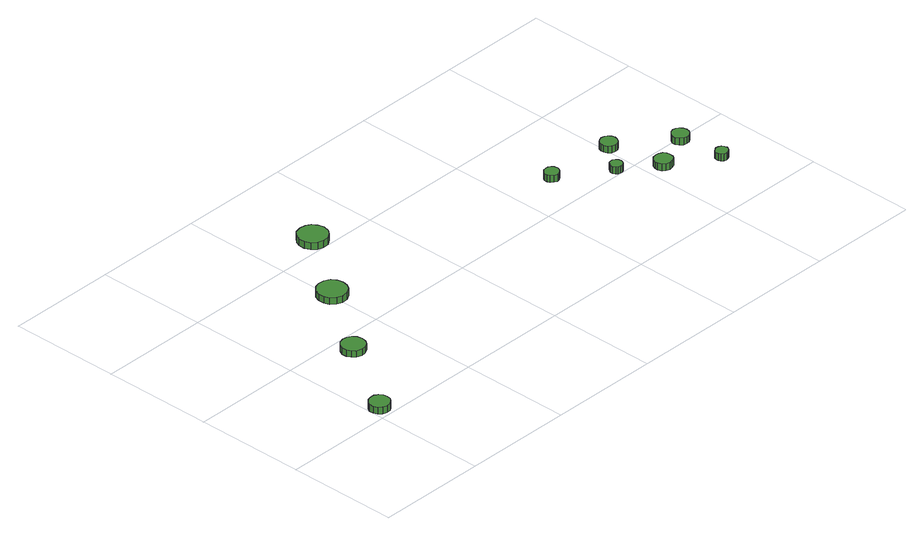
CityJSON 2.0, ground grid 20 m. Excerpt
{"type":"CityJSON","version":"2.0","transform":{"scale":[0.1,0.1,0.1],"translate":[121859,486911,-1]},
"CityObjects":{
"tree1":{"type":"SolitaryVegetationObject","attributes":{"function":"something"},"geometry":[{"type":"MultiSurface","lod":"1","boundaries":[[[0,1,2,3,4,5,6,7,8,9,10,11,12,13,14]],[[15,16,17,18,19,20,21,22,23,24,25,26,27,28,29]],[[0,29,28,1]],[[1,28,27,2]],[[2,27,26,3]],[[3,26,25,4]],[[4,25,24,5]],[[5,24,23,6]],[[6,23,22,7]],[[7,22,21,8]],[[8,21,20,9]],[[9,20,19,10]],[[10,19,18,11]],[[11,18,17,12]],[[12,17,16,13]],[[13,16,15,14]],[[14,15,29,0]]]}]},
"tree2":{"type":"SolitaryVegetationObject","attributes":{"function":"something"},"geometry":[{"type":"MultiSurface","lod":"1","boundaries":[[[30,31,32,33,34,35,36,37,38,39,40,41,42,43,44]],[[45,46,47,48,49,50,51,52,53,54,55,56,57,58,59]],[[30,59,58,31]],[[31,58,57,32]],[[32,57,56,33]],[[33,56,55,34]],[[34,55,54,35]],[[35,54,53,36]],[[36,53,52,37]],[[37,52,51,38]],[[38,51,50,39]],[[39,50,49,40]],[[40,49,48,41]],[[41,48,47,42]],[[42,47,46,43]],[[43,46,45,44]],[[44,45,59,30]]]}]},
"tree3":{"type":"SolitaryVegetationObject","attributes":{"function":"something"},"geometry":[{"type":"MultiSurface","lod":"1","boundaries":[[[60,61,62,63,64,65,66,67,68,69,70,71,72,73,74]],[[75,76,77,78,79,80,81,82,83,84,85,86,87,88,89]],[[60,89,88,61]],[[61,88,87,62]],[[62,87,86,63]],[[63,86,85,64]],[[64,85,84,65]],[[65,84,83,66]],[[66,83,82,67]],[[67,82,81,68]],[[68,81,80,69]],[[69,80,79,70]],[[70,79,78,71]],[[71,78,77,72]],[[72,77,76,73]],[[73,76,75,74]],[[74,75,89,60]]]}]},
"tree4":{"type":"SolitaryVegetationObject","attributes":{"function":"something"},"geometry":[{"type":"MultiSurface","lod":"1","boundaries":[[[90,91,92,93,94,95,96,97,98,99,100,101,102,103,104]],[[105,106,107,108,109,110,111,112,113,114,115,116,117,118,119]],[[90,119,118,91]],[[91,118,117,92]],[[92,117,116,93]],[[93,116,115,94]],[[94,115,114,95]],[[95,114,113,96]],[[96,113,112,97]],[[97,112,111,98]],[[98,111,110,99]],[[99,110,109,100]],[[100,109,108,101]],[[101,108,107,102]],[[102,107,106,103]],[[103,106,105,104]],[[104,105,119,90]]]}]},
"tree5":{"type":"SolitaryVegetationObject","attributes":{"function":"something"},"geometry":[{"type":"MultiSurface","lod":"1","boundaries":[[[120,121,122,123,124,125,126,127,128,129,130,131,132,133,134]],[[135,136,137,138,139,140,141,142,143,144,145,146,147,148,149]],[[120,149,148,121]],[[121,148,147,122]],[[122,147,146,123]],[[123,146,145,124]],[[124,145,144,125]],[[125,144,143,126]],[[126,143,142,127]],[[127,142,141,128]],[[128,141,140,129]],[[129,140,139,130]],[[130,139,138,131]],[[131,138,137,132]],[[132,137,136,133]],[[133,136,135,134]],[[134,135,149,120]]]}]},
"tree6":{"type":"SolitaryVegetationObject","attributes":{"function":"something"},"geometry":[{"type":"MultiSurface","lod":"1","boundaries":[[[150,151,152,153,154,155,156,157,158,159,160,161,162,163,164]],[[165,166,167,168,169,170,171,172,173,174,175,176,177,178,179]],[[150,179,178,151]],[[151,178,177,152]],[[152,177,176,153]],[[153,176,175,154]],[[154,175,174,155]],[[155,174,173,156]],[[156,173,172,157]],[[157,172,171,158]],[[158,171,170,159]],[[159,170,169,160]],[[160,169,168,161]],[[161,168,167,162]],[[162,167,166,163]],[[163,166,165,164]],[[164,165,179,150]]]}]},
"tree7":{"type":"SolitaryVegetationObject","attributes":{"function":"something"},"geometry":[{"type":"MultiSurface","lod":"1","boundaries":[[[180,181,182,183,184,185,186,187,188,189,190,191,192,193,194]],[[195,196,197,198,199,200,201,202,203,204,205,206,207,208,209]],[[180,209,208,181]],[[181,208,207,182]],[[182,207,206,183]],[[183,206,205,184]],[[184,205,204,185]],[[185,204,203,186]],[[186,203,202,187]],[[187,202,201,188]],[[188,201,200,189]],[[189,200,199,190]],[[190,199,198,191]],[[191,198,197,192]],[[192,197,196,193]],[[193,196,195,194]],[[194,195,209,180]]]}]},
"tree8":{"type":"SolitaryVegetationObject","attributes":{"function":"something"},"geometry":[{"type":"MultiSurface","lod":"1","boundaries":[[[210,211,212,213,214,215,216,217,218,219,220,221,222,223,224]],[[225,226,227,228,229,230,231,232,233,234,235,236,237,238,239]],[[210,239,238,211]],[[211,238,237,212]],[[212,237,236,213]],[[213,236,235,214]],[[214,235,234,215]],[[215,234,233,216]],[[216,233,232,217]],[[217,232,231,218]],[[218,231,230,219]],[[219,230,229,220]],[[220,229,228,221]],[[221,228,227,222]],[[222,227,226,223]],[[223,226,225,224]],[[224,225,239,210]]]}]},
"tree9":{"type":"SolitaryVegetationObject","attributes":{"function":"something"},"geometry":[{"type":"MultiSurface","lod":"1","boundaries":[[[240,241,242,243,244,245,246,247,248,249,250,251,252,253,254]],[[255,256,257,258,259,260,261,262,263,264,265,266,267,268,269]],[[240,269,268,241]],[[241,268,267,242]],[[242,267,266,243]],[[243,266,265,244]],[[244,265,264,245]],[[245,264,263,246]],[[246,263,262,247]],[[247,262,261,248]],[[248,261,260,249]],[[249,260,259,250]],[[250,259,258,251]],[[251,258,257,252]],[[252,257,256,253]],[[253,256,255,254]],[[254,255,269,240]]]}]},
"tree10":{"type":"SolitaryVegetationObject","attributes":{"function":"something"},"geometry":[{"type":"MultiSurface","lod":"1","boundaries":[[[270,271,272,273,274,275,276,277,278,279,280,281,282,283,284]],[[285,286,287,288,289,290,291,292,293,294,295,296,297,298,299]],[[270,299,298,271]],[[271,298,297,272]],[[272,297,296,273]],[[273,296,295,274]],[[274,295,294,275]],[[275,294,293,276]],[[276,293,292,277]],[[277,292,291,278]],[[278,291,290,279]],[[279,290,289,280]],[[280,289,288,281]],[[281,288,287,282]],[[282,287,286,283]],[[283,286,285,284]],[[284,285,299,270]]]}]}
},
"vertices":[
[38,24,22],[37,32,22],[32,38,22],[26,42,22],[18,42,22],[11,40,22],[5,35,22],[2,28,22],[2,21,22],[5,14,22],[11,9,22],[18,6,22],[26,7,22],[32,11,22],[37,17,22],[37,17,9],[32,11,9],[26,7,9],[18,6,9],[11,9,9],[5,14,9],[2,21,9],[2,28,9],[5,35,9],[11,40,9],[18,42,9],[26,42,9],[32,38,9],[37,32,9],[38,24,9],
[130,164,24],[128,173,24],[123,180,24],[115,184,24],[107,185,24],[98,182,24],[92,176,24],[88,168,24],[88,160,24],[92,152,24],[98,146,24],[107,143,24],[115,144,24],[123,148,24],[128,155,24],[128,155,12],[123,148,12],[115,144,12],[107,143,12],[98,146,12],[92,152,12],[88,160,12],[88,168,12],[92,176,12],[98,182,12],[107,185,12],[115,184,12],[123,180,12],[128,173,12],[130,164,12],
[220,289,30],[218,300,30],[212,309,30],[202,314,30],[191,315,30],[181,312,30],[173,305,30],[169,295,30],[169,284,30],[173,274,30],[181,267,30],[191,263,30],[202,264,30],[212,270,30],[218,279,30],[218,279,17],[212,270,17],[202,264,17],[191,263,17],[181,267,17],[173,274,17],[169,284,17],[169,295,17],[173,305,17],[181,312,17],[191,315,17],[202,314,17],[212,309,17],[218,300,17],[220,289,17],
[308,412,36],[305,423,36],[299,432,36],[290,437,36],[279,438,36],[268,435,36],[260,427,36],[256,418,36],[256,407,36],[260,397,36],[268,389,36],[279,386,36],[290,387,36],[299,393,36],[305,401,36],[305,401,23],[299,393,23],[290,387,23],[279,386,23],[268,389,23],[260,397,23],[256,407,23],[256,418,23],[260,427,23],[268,435,23],[279,438,23],[290,437,23],[299,432,23],[305,423,23],[308,412,23],
[685,259,34],[684,265,34],[681,269,34],[676,272,34],[671,272,34],[666,271,34],[661,267,34],[659,262,34],[659,257,34],[661,252,34],[666,248,34],[671,246,34],[676,247,34],[681,250,34],[684,254,34],[684,254,21],[681,250,21],[676,247,21],[671,246,21],[666,248,21],[661,252,21],[659,257,21],[659,262,21],[661,267,21],[666,271,21],[671,272,21],[676,272,21],[681,269,21],[684,265,21],[685,259,21],
[770,201,33],[769,205,33],[766,209,33],[762,212,33],[758,212,33],[753,211,33],[750,207,33],[748,203,33],[748,198,33],[750,194,33],[753,191,33],[758,190,33],[762,190,33],[766,192,33],[769,196,33],[769,196,20],[766,192,20],[762,190,20],[758,190,20],[753,191,20],[750,194,20],[748,198,20],[748,203,20],[750,207,20],[753,211,20],[758,212,20],[762,212,20],[766,209,20],[769,205,20],[770,201,20],
[837,157,32],[836,164,32],[832,169,32],[826,172,32],[820,173,32],[813,171,32],[808,167,32],[805,160,32],[805,154,32],[808,147,32],[813,143,32],[820,141,32],[826,142,32],[832,145,32],[836,150,32],[836,150,19],[832,145,19],[826,142,19],[820,141,19],[813,143,19],[808,147,19],[805,154,19],[805,160,19],[808,167,19],[813,171,19],[820,173,19],[826,172,19],[832,169,19],[836,164,19],[837,157,19],
[812,253,33],[811,259,33],[807,264,33],[802,267,33],[796,268,33],[790,266,33],[785,262,33],[783,256,33],[783,250,33],[785,244,33],[790,240,33],[796,238,33],[802,238,33],[807,242,33],[811,247,33],[811,247,20],[807,242,20],[802,238,20],[796,238,20],[790,240,20],[785,244,20],[783,250,20],[783,256,20],[785,262,20],[790,266,20],[796,268,20],[802,267,20],[807,264,20],[811,259,20],[812,253,20],
[913,105,32],[912,110,32],[909,114,32],[905,116,32],[900,117,32],[896,115,32],[892,112,32],[890,108,32],[890,103,32],[892,99,32],[896,95,32],[900,94,32],[905,95,32],[909,97,32],[912,101,32],[912,101,19],[909,97,19],[905,95,19],[900,94,19],[896,95,19],[892,99,19],[890,103,19],[890,108,19],[892,112,19],[896,115,19],[900,117,19],[905,116,19],[909,114,19],[912,110,19],[913,105,19],
[907,187,32],[906,193,32],[902,198,32],[897,201,32],[891,202,32],[885,200,32],[880,195,32],[877,190,32],[877,183,32],[880,178,32],[885,173,32],[891,172,32],[897,172,32],[902,175,32],[906,180,32],[906,180,19],[902,175,19],[897,172,19],[891,172,19],[885,173,19],[880,178,19],[877,183,19],[877,190,19],[880,195,19],[885,200,19],[891,202,19],[897,201,19],[902,198,19],[906,193,19],[907,187,19]
]}
